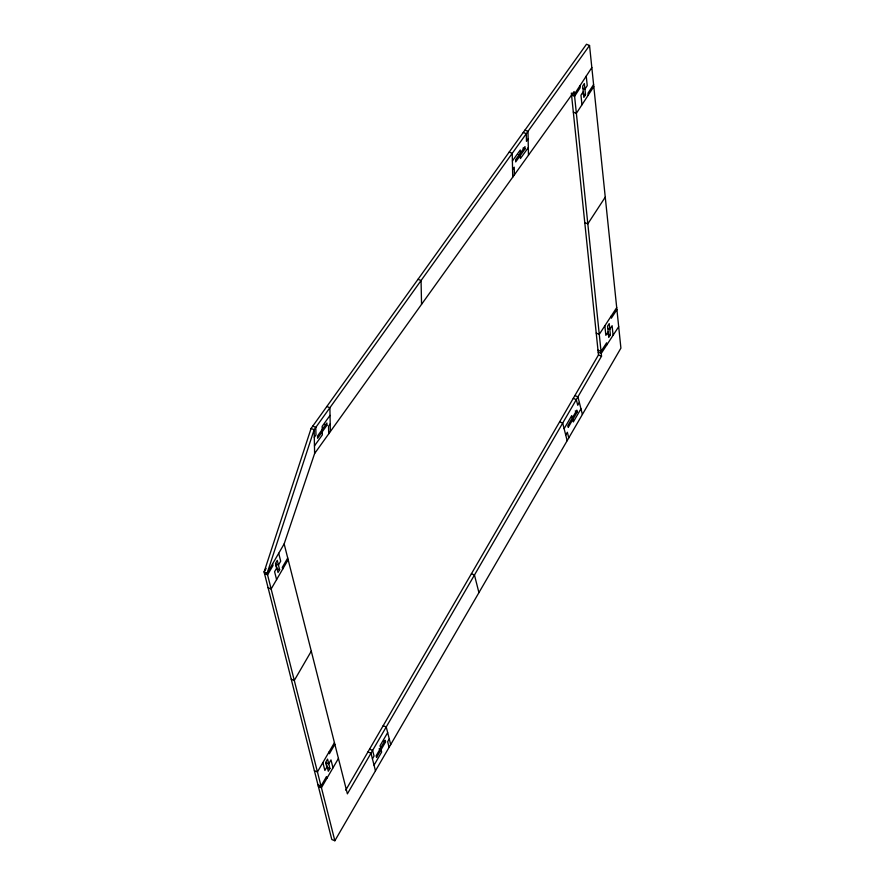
<?xml version="1.0" encoding="UTF-8"?>
<svg xmlns="http://www.w3.org/2000/svg" width="885" height="885" viewBox="0 0 885 885"><rect width="100%" height="100%" fill="white"/><g stroke="black" fill="none" stroke-linecap="round" stroke-linejoin="round"><path stroke-width="1.33" d="M311.089 428.462L264.095 571.953L331.798 839.511L334.851 840.75L620.905 348.126L589.543 45.489L586.489 44.25L311.089 428.462L314.142 429.701L314.617 453.518L284.151 543.91L267.148 573.192L334.851 840.75M266.142 568.436L264.095 571.953L267.148 573.192L314.142 429.701L589.543 45.489M276.839 567.838L274.593 571.71L276.585 579.598M279.638 569.741L278.023 572.518L275.655 563.159L277.27 560.371L279.638 569.741L276.585 568.491M287.725 558.026L282.271 567.407L282.702 569.077M288.145 559.707L271.142 588.979L268.089 587.74M311.288 651.183L294.285 680.454L291.242 679.215M334.441 742.659L317.438 771.941L314.385 770.691M334.862 744.329L329.419 753.71L328.988 752.04M327.129 766.587L324.883 770.459L322.881 762.56M329.928 768.479L328.313 771.266L325.945 761.908L327.561 759.12L329.928 768.479L326.875 767.24L325.99 763.733M338.435 758.445L321.432 787.727L318.379 786.488M345.725 790.205L598.481 354.94L571.345 93.036M314.617 453.518L574.111 91.52L601.534 356.179L347.385 793.845L284.151 543.91M372.43 758.832L374.045 756.056L372.618 750.403L369.565 749.164M387.663 732.603L380.052 745.723L380.638 748.046M564.121 428.716L571.732 415.596L572.329 417.93M579.354 402.487L577.739 405.264L576.312 399.622L573.259 398.383M385.572 741.951L376.545 757.505L376.125 755.823L385.152 740.269L385.572 741.951L383.548 741.121M577.263 411.824L568.236 427.378L567.805 425.707L576.843 410.153L577.263 411.824L575.228 410.994M374.034 765.171L381.656 752.051L381.059 749.728L379.023 748.898M389.267 738.942L387.652 741.718L389.079 747.371M565.725 435.044L567.34 432.267L568.767 437.909M580.958 408.815L573.336 421.935L572.75 419.601M591.833 67.548L574.387 94.275L572.352 93.445M583.27 91.719L580.969 95.248L581.954 104.784M585.516 94.828L583.857 97.372L582.684 86.066L584.343 83.522L585.516 94.828L582.463 93.589M593.592 84.595L588.005 93.157L588.215 95.182M593.802 86.619L576.367 113.346L573.314 112.107M605.263 197.123L587.817 223.85L584.764 222.611M616.712 307.615L599.267 334.353L596.225 333.103M616.922 309.639L611.336 318.202L611.126 316.177M608.15 331.798L605.849 335.327L604.853 325.791M610.396 334.906L608.736 337.451L607.564 326.134L609.223 323.6L610.396 334.906L607.342 333.667M618.681 326.698L601.247 353.425L598.194 352.186M314.297 437.334L315.967 435L315.812 427.378L312.759 426.127M330.039 415.375L322.162 426.349L322.228 429.502M512.393 160.959L520.269 149.985L520.325 153.127M528.135 139L526.464 141.334L526.309 133.712L523.256 132.462M326.941 425.254L317.604 438.274L317.56 436.006L326.897 422.986L326.941 425.254L324.906 424.424M525.037 148.879L515.712 161.911L515.656 159.643L524.993 146.622L525.037 148.879L523.013 148.06M314.463 445.885L322.339 434.911L322.273 431.769M330.205 423.937L328.534 426.26L328.689 433.893M512.57 169.522L514.24 167.188L514.395 174.821M528.312 147.563L520.435 158.548L520.38 155.395L518.344 154.565M582.894 88.345L584.93 89.175L587.231 85.646L586.246 76.11M571.555 95.06L574.597 96.299L580.184 87.737L579.974 85.712M524.927 130.139L527.98 131.378L528.467 155.196M509.185 152.098L512.238 153.337L512.725 177.155M607.774 328.423L609.809 329.253L612.11 325.713L613.095 335.26M597.983 350.161L601.037 351.4L606.623 342.838L606.833 344.862M418.008 279.295L421.061 280.545L421.548 304.351M598.481 354.94L601.534 356.179M574.874 395.595L577.927 396.834L582.385 414.468M559.641 421.824L562.694 423.063L567.152 440.697M326.83 406.503L329.884 407.742L330.359 431.559M471.417 573.768L474.46 575.018L478.929 592.64M275.401 563.811L278.454 565.05L280.7 561.19L278.698 553.291M264.515 573.624L267.569 574.863L273.011 565.493L272.591 563.811M383.183 725.722L386.236 726.961L390.694 744.584M367.95 751.94L371.003 753.19L375.461 770.813M325.691 762.56L328.744 763.799L330.99 759.927L332.992 767.826M317.958 784.807L321.012 786.057L326.454 776.676L326.875 778.346M275.7 564.984L276.286 567.329"/></g></svg>
